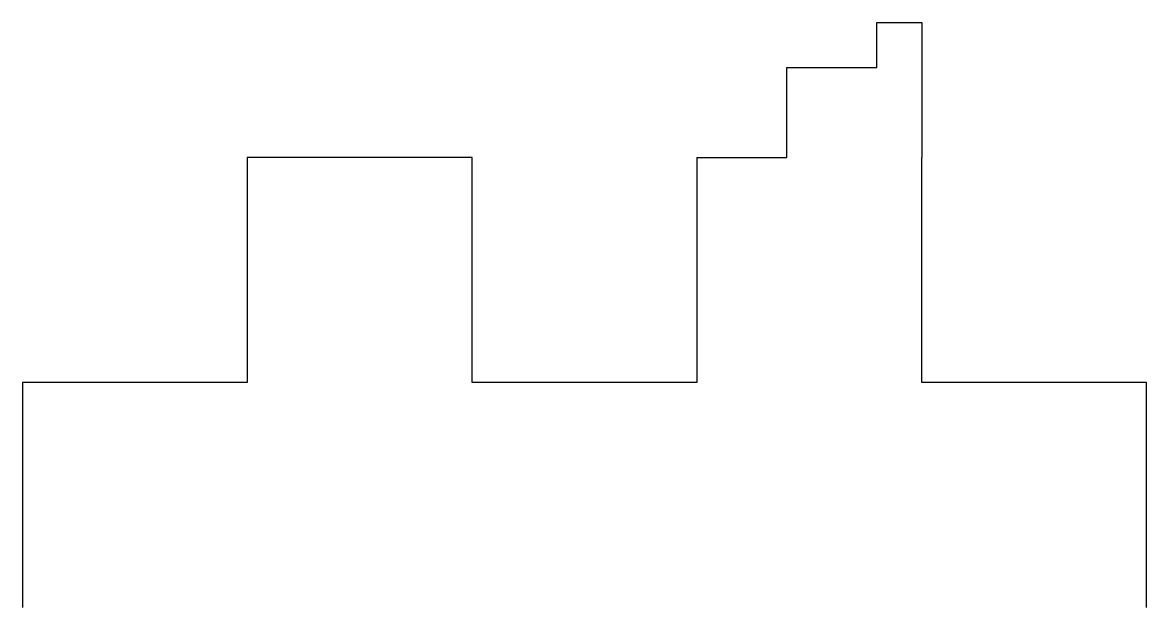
# Model space of a CAD drawing. Header units: millimetres. Extents: x -60 to -10, y -30 to -4.
import ezdxf

# ---------------------------------------------------------------- set-up
doc = ezdxf.new("R2010")
doc.units = ezdxf.units.MM
doc.header["$MEASUREMENT"] = 0
doc.layers.get('0').update_dxf_attribs({"lineweight": 25, "true_color": 0xffffff})

msp = doc.modelspace()

# ---------------------------------------------------------------- linework, layer by layer
for p, q in [((-22, -6), (-22, -4)), ((-22, -4), (-20, -4)), ((-20, -4), (-20, -10)), ((-26, -10), (-26, -6)), ((-26, -6), (-22, -6)), ((-40, -10), (-50, -10)), ((-50, -10), (-50, -20)), ((-40, -20), (-40, -10)), ((-30, -10), (-30, -20)), ((-30, -10), (-26, -10)), ((-20, -20), (-20, -10)), ((-50, -20), (-60, -20)), ((-60, -20), (-60, -30)), ((-30, -20), (-40, -20)), ((-10, -20), (-20, -20)), ((-10, -30), (-10, -20))]:
    msp.add_line(p, q)

doc.saveas('drawing.dxf')
